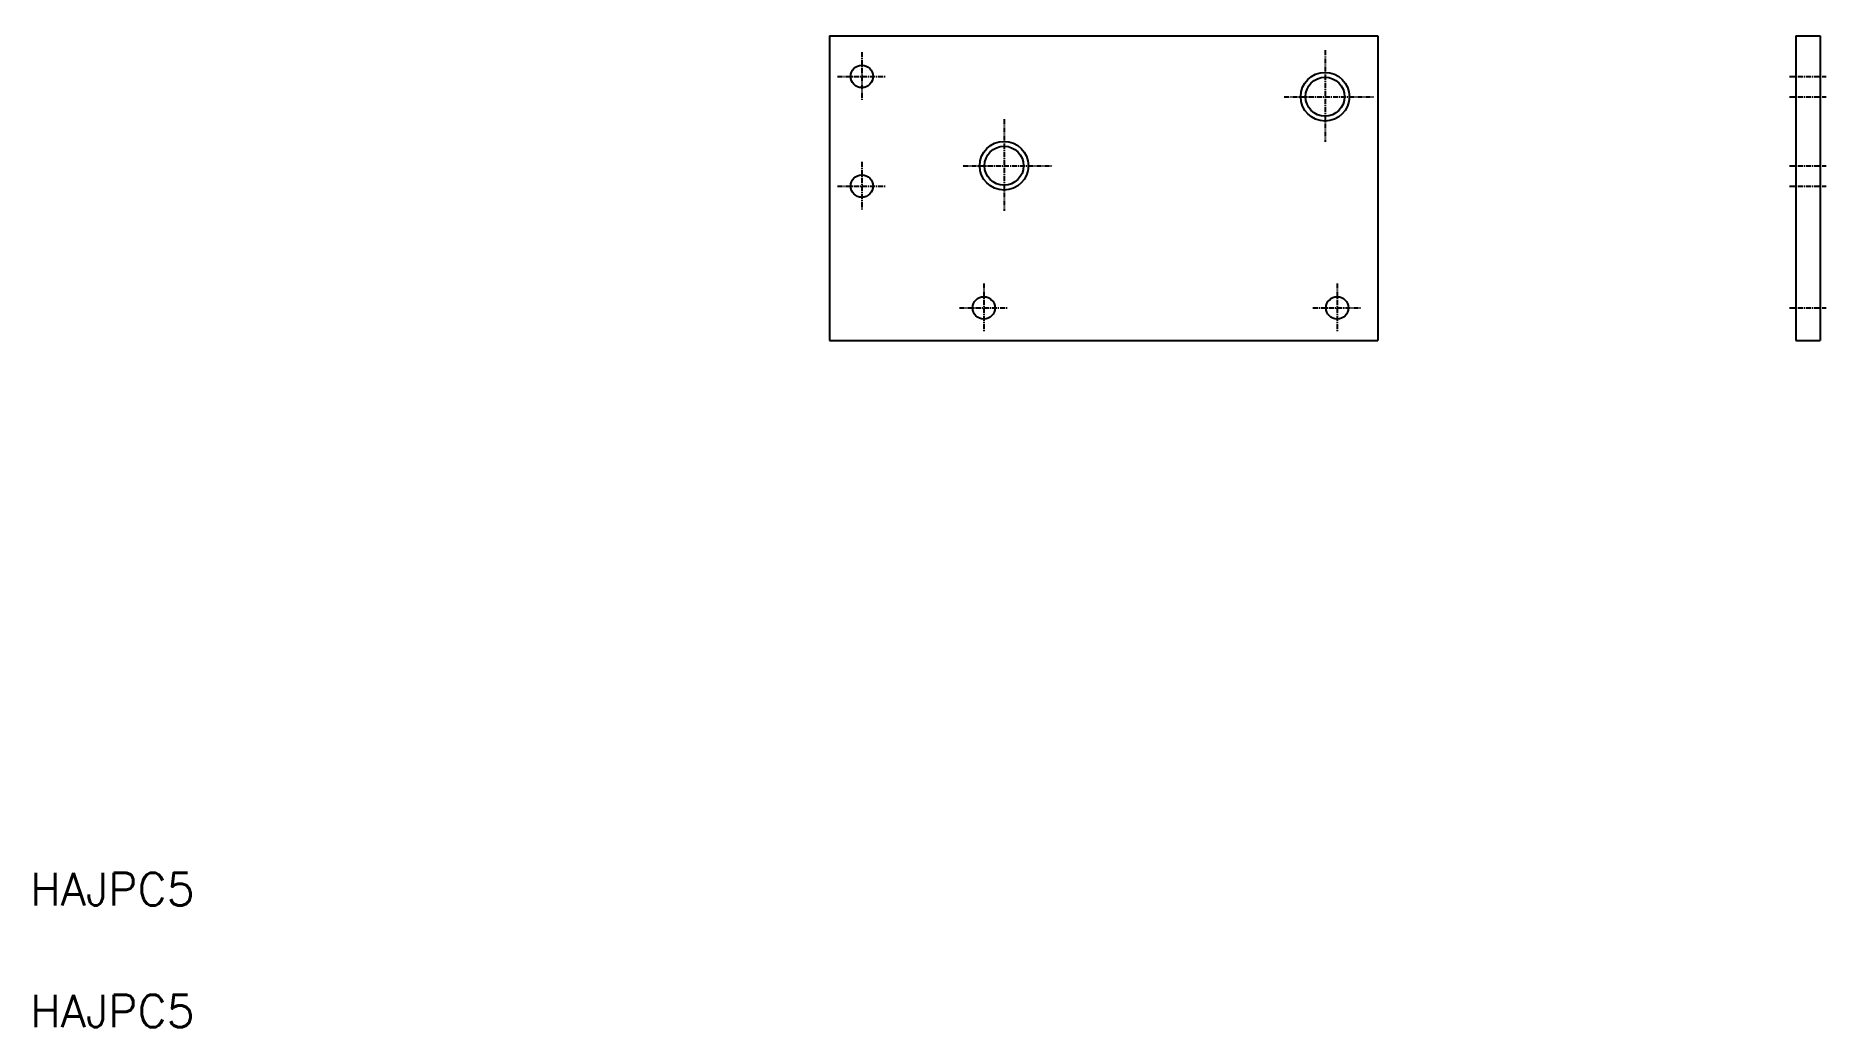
# Model space of a CAD drawing. Extents: x -238 to 202, y -212 to 32.
import ezdxf

# ---------------------------------------------------------------- set-up
doc = ezdxf.new("R2010")
doc.units = 0
doc.linetypes.add('CENTER', pattern=[2, 1.25, -0.25, 0.25, -0.25])
doc.layers.get('0').update_dxf_attribs({"linetype": 'CONTINUOUS'})
doc.layers.add('CENTER', color=1, linetype='CENTER')
doc.styles.get("Standard").update_dxf_attribs({"font": 'txt.shx', "bigfont": 'bigfont.shx'})

msp = doc.modelspace()

# ---------------------------------------------------------------- linework, layer by layer
at = {"color": 7, "linetype": 'CONTINUOUS'}
for p, q in [((-43, 32), (92, 32)), ((-43, 32), (-43, -43)), ((92, 32), (92, -43)), ((194.85, 32), (194.85, -43)), ((194.85, 32), (200.85, 32)), ((200.85, 32), (200.85, -43)), ((0, 5.81), (0, 5.81)), ((-43, -43), (92, -43)), ((194.85, -43), (200.85, -43))]:
    msp.add_line(p, q, dxfattribs=at)
for centre, radius in [((-35, 22), 2.75), ((79, 17), 4.8), ((0, 0), 4.8), ((-35, -5), 2.75), ((-5, -35), 2.75), ((82, -35), 2.75)]:
    msp.add_circle(centre, radius, dxfattribs=at)
at = {"color": 3, "linetype": 'CONTINUOUS'}
for centre in [(79, 17), (0, 0)]:
    msp.add_circle(centre, 6, dxfattribs=at)
at = {"layer": 'CENTER', "color": 1, "linetype": 'CENTER'}
for p, q in [((-35, 28), (-35, 16)), ((79, 28.44), (79, 5.92)), ((-41, 22), (-29, 22)), ((193.35, 22), (202.35, 22)), ((68.96, 17), (91.04, 17)), ((193.35, 17), (202.35, 17)), ((0, 11.44), (0, -11.08)), ((-35, 1), (-35, -11)), ((-10.04, 0), (12.04, 0)), ((193.35, 0), (202.35, 0)), ((-41, -5), (-29, -5)), ((193.35, -5), (202.35, -5)), ((-5, -29), (-5, -41)), ((82, -29), (82, -41)), ((-11, -35), (1, -35)), ((76, -35), (88, -35)), ((193.35, -35), (202.35, -35))]:
    msp.add_line(p, q, dxfattribs=at)

# ---------------------------------------------------------------- texts
at = {"color": 7, "linetype": 'CONTINUOUS'}
for p in [(-239.69, -182.11), (-239.69, -212.11)]:
    msp.add_text('HAJPC5', height=8, dxfattribs=at).set_placement(p)

doc.saveas('drawing.dxf')
